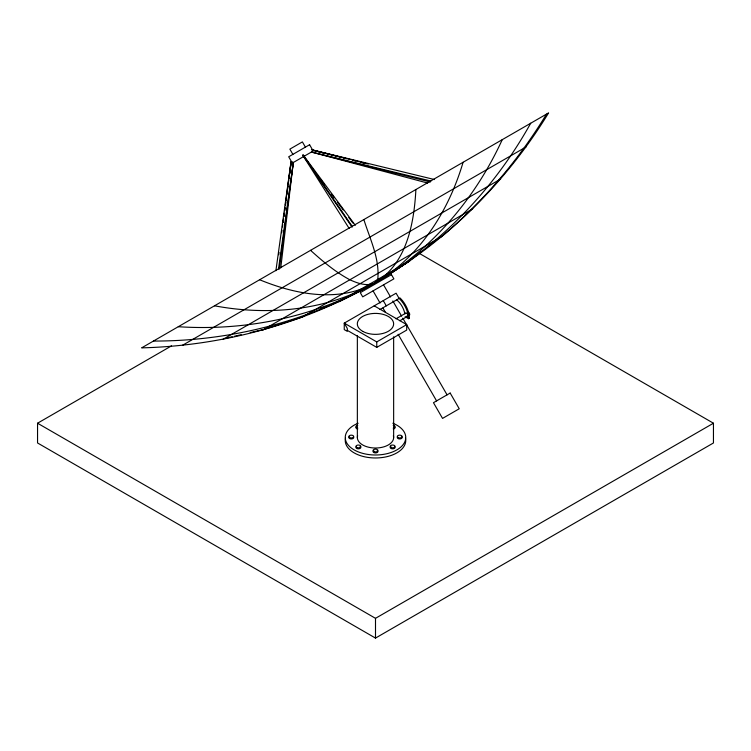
<?xml version="1.0" encoding="UTF-8"?>
<svg xmlns="http://www.w3.org/2000/svg" width="751" height="751" viewBox="0 0 751 751"><rect width="100%" height="100%" fill="white"/><g stroke="black" fill="none" stroke-linecap="round" stroke-linejoin="round"><path stroke-width="1.13" d="M415.894 189.524C414.092 223 407.061 262.183 376.72 281.766M289.248 178.156L289.52 175.837M289.802 173.519L290.215 170.045M290.487 167.726L291.181 161.934L293.312 162.498L280.752 267.891M278.762 254.767L279.072 252.449M281.672 232.744L281.972 230.426M282.432 226.952L282.742 224.633M283.043 222.315L283.502 218.841M283.812 216.523L284.272 213.04M284.573 210.721L285.033 207.248M285.342 204.929L291.003 162.038L293.312 162.498L279.241 269.14M283.221 222.212L283.531 219.893M283.991 216.419L284.291 214.101M284.751 210.618L285.061 208.299M285.521 204.826L285.821 202.507M286.131 200.188L286.431 197.87M286.891 194.396L287.201 192.078M287.511 189.759L287.962 186.276M288.271 183.957L288.731 180.484M289.041 178.165L291.181 161.934M275.899 270.707L291.003 162.038M278.527 268.849L293.312 162.498M463.095 162.272C448.845 210.496 420.325 256.391 376.138 282.254M502.25 139.667C475.543 197.935 432.529 249.229 376.927 281.766M530.704 123.239C494.552 188.285 441.55 243.953 377.218 281.597M546.512 114.114C518.462 160.31 482.987 201.784 441.654 236.603M377.781 281.25C447.521 240.339 506.521 181.92 548.587 112.913L141.648 347.863C221.385 345.882 300.588 324.723 370.121 285.521M405.296 263.113L380.597 279.391M421.658 251.378L407.802 262.071L380.184 279.71M426.286 247.811L433.674 242.104M435.524 240.686L437.373 239.259M380.813 278.865L384.615 276.133M380.832 279.128L393.346 270.773M377.809 281.231L379.443 280.198M380.419 279.579L409.492 261.104M419.142 253.294L713.45 423.217L713.45 442.968L375.5 638.087L37.55 442.968L37.55 423.217L171.51 345.873M182.446 345.338L526.01 146.98M499.237 179.855L500.654 179.029L222.878 339.405M262.662 330.111L472.717 208.834M301.517 317.513L442.377 236.189M409.849 260.888L339.17 301.695L372.806 284.122M370.036 285.633L380.513 279.588M379.959 309.506L399.983 297.95A19.263 11.115 60 0 1 409.389 318.199L408.535 318.696L405.118 316.715M395.937 318.828L405.812 313.129M399.87 320.752L407.624 316.274M408.535 318.696A19.263 11.115 60 0 0 399.128 298.438L396.106 293.2L344.249 323.137L347.272 328.375L347.272 331.341L344.249 329.595L344.249 323.137L376.758 341.912L406.704 324.62L406.704 330.093L376.758 347.375L347.272 330.356M37.55 423.217L375.5 618.326L713.45 423.217M373.35 283.831C306.68 321.794 230.078 341.198 153.439 341.057M370.459 285.324L339.039 301.217M349.29 296.007L371.013 284.986M362.395 289.069L370.759 285.014M373.519 283.615C337.997 302.831 295.171 294.373 259.621 279.748M367.492 286.14L370.656 284.789M320.677 308.67L323.916 307.356M333.641 303.413L336.88 302.099M264.831 329.135L302.24 317.091M227.675 337.809L232.19 336.767M234.443 336.251L241.202 334.693M250.214 332.609L263.732 329.492M178.287 326.713C246.084 331.172 315.307 317.053 374.486 283.23C326.31 310.689 268.36 315.899 214.504 305.798M434.557 179.555L311.618 149.749L350.135 159.456M427.657 183.066L311.412 152.049L430.933 181.029M352.397 160.029L368.253 164.028M340.87 157.288L312.557 150.144L319.325 151.965M343.141 157.86L346.54 158.714M352.2 160.141L355.599 160.996M361.259 162.432L364.657 163.286M311.412 152.049L430.342 182.042M321.578 152.566L324.967 153.476M407.68 317.213L409.389 318.199M374.195 305.845L406.704 324.62M310.567 250.336C322.723 261.32 335.321 272.022 349.853 279.766C357.758 283.352 366.948 286.779 375.369 282.78L377.772 279.419C379.865 258.663 369.896 238.921 363.869 219.564M310.548 165.933L303.592 156.565L303.169 155.016L355.307 225.3M311.937 167.811L315.411 172.495M320.273 179.057L324.451 184.68M331.398 194.049L334.176 197.795M337.659 202.488L343.216 209.98M348.783 217.48L352.951 223.103M303.169 155.016L352.35 226.558M349.14 228.417L302.756 155.25L352.106 227.149M302.756 155.25L303.592 156.565M305.404 147.14L302.381 141.901L289.858 149.13L292.881 154.368M383.536 284.826L390.529 296.936M392.857 300.973L401.597 316.115M402.771 318.133L447.061 394.848M383.263 300.607L386.296 305.845M373.059 290.872L380.053 302.991M382.963 308.032L385.301 312.069M398.114 334.279L436.584 400.903M393.646 336.814L393.646 437.542M376.758 341.912L376.758 347.375M375.5 618.326L375.5 638.087M357.354 335.641L357.354 437.542M394.688 426.943A2.422 1.399 0 0 1 393.271 428.999M393.271 428.014A2.422 1.399 0 0 0 394.688 425.958L394.294 425.667A2.422 1.399 0 0 0 393.205 425.319M392.848 423.226A30.247 17.461 0 0 1 398.096 449.145A30.247 17.461 0 0 1 352.904 449.145A30.247 17.461 0 0 1 358.152 423.226M405.493 438.218A30.247 17.461 0 0 1 375.5 457.969A30.247 17.461 0 0 1 345.507 438.218M353.392 436.838A2.422 1.399 0 0 1 352.688 438.678A2.422 1.399 0 0 1 349.45 438.434A2.422 1.399 0 0 1 349.59 436.547M377.209 450.525A2.422 1.399 0 0 1 377.209 452.496A2.422 1.399 0 0 1 373.791 452.496A2.422 1.399 0 0 1 373.791 450.525M357.758 428.023A2.422 1.399 0 0 1 355.965 426.671A2.422 1.399 0 0 1 357.758 425.319M360.095 446.432A2.422 1.399 0 0 1 360.245 448.319A2.422 1.399 0 0 1 356.997 448.563A2.422 1.399 0 0 1 356.293 446.723M394.707 446.723A2.422 1.399 0 0 1 394.003 448.563A2.422 1.399 0 0 1 390.755 448.319A2.422 1.399 0 0 1 390.905 446.432M393.374 435.721A18.146 10.476 0 0 1 375.5 448.018A18.146 10.476 0 0 1 357.626 435.721M401.41 436.547A2.422 1.399 0 0 1 401.55 438.434A2.422 1.399 0 0 1 398.312 438.678A2.422 1.399 0 0 1 397.608 436.838M357.758 429.009A2.422 1.399 0 0 1 356.293 426.962M405.484 313.599A1.812 1.051 60 0 1 406.939 313.374A1.812 1.051 60 0 1 408 315.57A1.812 1.051 60 0 1 406.723 316.18M396.706 299.837A14.992 8.655 60 0 1 404.855 313.796M408.103 312.087A1.812 1.051 60 0 1 409.614 313.834A1.812 1.051 60 0 1 409.07 315.364M408.215 313.298A1.812 1.051 60 0 1 408.685 314.106M309.59 144.718L288.694 156.781L292.327 163.07L313.214 151.007L309.59 144.718M391.459 274.659L360.292 292.655L362.714 296.852L393.881 278.856L391.459 274.659M450.168 393.055L433.468 402.696L442.546 418.41L459.246 408.769L450.168 393.055M374.289 451.736A2.422 1.399 0 0 0 377.922 450.525A2.422 1.399 0 0 0 374.289 449.314A2.422 1.399 0 0 0 374.289 451.736M357.176 447.643A2.422 1.399 0 0 0 360.809 446.432A2.422 1.399 0 0 0 357.176 445.221A2.422 1.399 0 0 0 357.176 447.643M391.402 447.643A2.422 1.399 0 0 0 395.035 446.432A2.422 1.399 0 0 0 391.402 445.221A2.422 1.399 0 0 0 391.402 447.643M349.59 437.542A2.422 1.399 0 0 0 353.637 436.913A2.422 1.399 0 0 0 350.67 435.204A2.422 1.399 0 0 0 349.59 437.542M398.49 437.758A2.422 1.399 0 0 0 402.123 436.547A2.422 1.399 0 0 0 398.49 435.336A2.422 1.399 0 0 0 398.49 437.758M362.958 331.463A18.146 10.476 0 0 0 393.12 326.347A18.146 10.476 0 0 0 370.356 313.824A18.146 10.476 0 0 0 362.958 331.463"/></g></svg>
